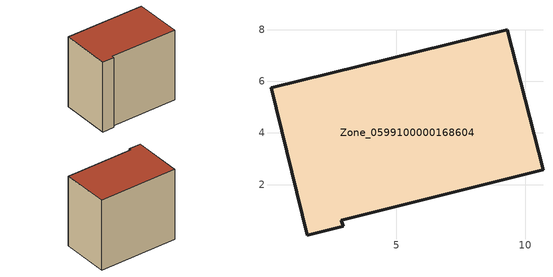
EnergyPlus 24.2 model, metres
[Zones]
Zone_0599100000168604
 floor ground (C_G): 0.13,5.75 9.3,8.01 10.69,2.58 2.87,0.62 2.93,0.38 1.54,0.03 z0
 wall outside (C_F): 2.87,0.62 10.69,2.58 9.3,8.01 0.13,5.75 1.54,0.03 2.93,0.38 2.87,0.62 z0:8.64
 roof outside (C_R): 1.54,0.03 2.93,0.38 2.87,0.62 10.69,2.58 9.3,8.01 0.13,5.75 z8.64
[BUILDING]
Pand.0599100000168604: North Axis=0; Terrain=City; Loads Convergence Tolerance Value=0.04; Temperature Convergence Tolerance Value=0.4; Solar Distribution=FullExterior; Maximum Number of Warmup Days=25; Minimum Number of Warmup Days=1
[Site:Location]
Rotterdam.The.Hague.AP_ZH_NLD Design_Conditions: Latitude=51.96; Longitude=4.45; Time Zone=1; Elevation=-4.5
[SITE:GROUNDTEMPERATURE:BUILDINGSURFACE]
18, 18, 18, 18, 18, 18, 18, 18, 18, 18, 18, 18
[MATERIAL] Thermal Absorptance=0.9; Solar Absorptance=0.7; Visible Absorptance=0.7
Name | Roughness | Thickness | Conductivity | Density | Specific Heat
G.TC.1975-1991 | MediumSmooth | 0.15 | 0.288461 | 540 | 1210
F.TC.1975-1991 | Rough | 0.3 | 0.230769 | 1920 | 840
R.TC.1975-1991 | MediumRough | 0.2 | 0.153846 | 1500 | 1000
[CONSTRUCTION]
C_G: G.TC.1975-1991
C_F: F.TC.1975-1991
C_R: R.TC.1975-1991
[ZONE]
Zone_0599100000168604: Type=1; Multiplier=1; Ceiling Height=Autocalculate; Volume=Autocalculate; Floor Area=autocalculate; Part of Total Floor Area=Yes
[ZONEINFILTRATION:DESIGNFLOWRATE]
Infil_Zone_0599100000168604: Zone or ZoneList or Space or SpaceList=Zone_0599100000168604; Schedule=AlwaysOn; Design Flow Rate Calculation Method=Flow/Area; Flow Rate per Floor Area=0.003; Constant Term Coefficient=1; Temperature Term Coefficient=0; Velocity Term Coefficient=0; Velocity Squared Term Coefficient=0
[HVACTEMPLATE:ZONE:IDEALLOADSAIRSYSTEM]
Zone_0599100000168604: Maximum Heating Supply Air Temperature=50; Minimum Cooling Supply Air Temperature=13; Maximum Heating Supply Air Humidity Ratio=0.0156; Minimum Cooling Supply Air Humidity Ratio=0.0077; Heating Limit=NoLimit; Cooling Limit=NoLimit; Dehumidification Control Type=ConstantSensibleHeatRatio; Cooling Sensible Heat Ratio=0.7; Dehumidification Setpoint=60; Humidification Control Type=None; Humidification Setpoint=30; Outdoor Air Method=None; Outdoor Air Flow Rate per Person=0.00944; Outdoor Air Flow Rate per Zone Floor Area=0; Outdoor Air Flow Rate per Zone=0; Demand Controlled Ventilation Type=None; Outdoor Air Economizer Type=NoEconomizer; Heat Recovery Type=None; Sensible Heat Recovery Effectiveness=0.7; Latent Heat Recovery Effectiveness=0.65
[ZONECONTROL:THERMOSTAT]
ThermostatControl_Zone_0599100000168604: Zone or ZoneList=Zone_0599100000168604; Control Type Schedule=DualSetpointControlType; Control 1=Thermostat_Zone_0599100000168604; Temperature Difference Between Cutout And Setpoint=0
[THERMOSTATSETPOINT:DUALSETPOINT]
Thermostat_Zone_0599100000168604: Heating Setpoint Temperature Schedule=HeatingSetpoint_Zone_0599100000168604; Cooling Setpoint Temperature Schedule=CoolingSetpoint_Zone_0599100000168604
[SCHEDULE:COMPACT]
HeatingSetpoint_Zone_0599100000168604: Through: 12/31, For: AllDays, Until: 24:00, 21
CoolingSetpoint_Zone_0599100000168604: Through: 12/31, For: AllDays, Until: 24:00, 24
DualSetpointControlType: Through: 12/31, For: AllDays, Until: 24:00, 4
AlwaysOn: Through: 12/31, For: AllDays, Until: 24:00, 1
